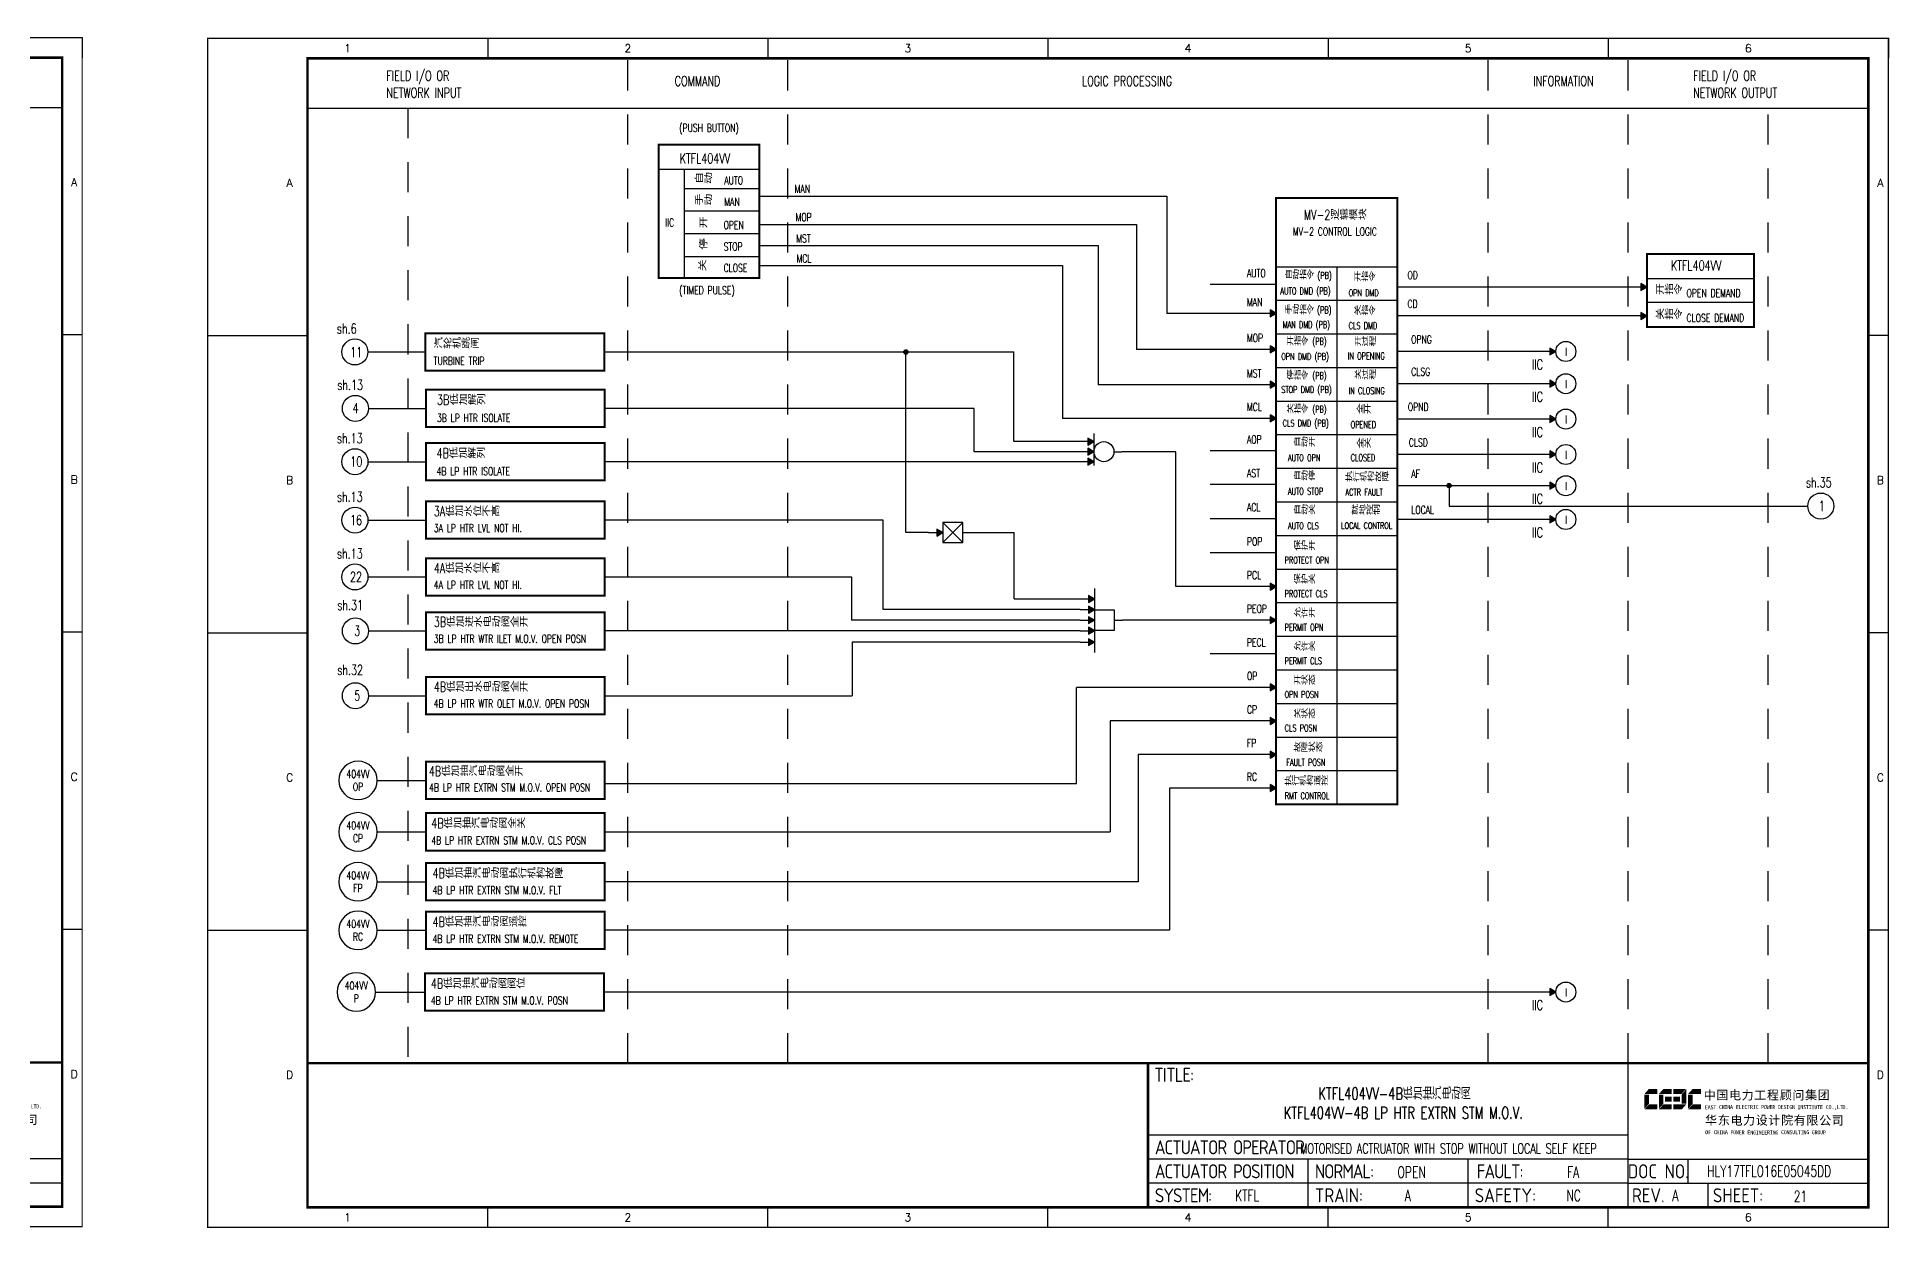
# Model space of a CAD drawing. Header units: millimetres. Extents: x 6586 to 9951, y 1074 to 5865.
# Drawn here: x 7671 to 8133.8, y 4336.5 to 4633.9 of the extents above; entities that cross this region are included whole.
import ezdxf
from ezdxf.enums import TextEntityAlignment as Align

# ---------------------------------------------------------------- set-up
doc = ezdxf.new("R2010")
doc.units = ezdxf.units.MM
doc.linetypes.add('DASHED', pattern=[0.75, 0.5, -0.25])
doc.linetypes.add('JIS_02_0.7', pattern=[1.35, 0.75, -0.6])
for name, color, linetype in [('BORDER', 1, 'Continuous'), ('INSTRUMENT', 4, 'Continuous'), ('MLINE', 6, 'Continuous'), ('TITLE', 1, 'Continuous'), ('TK', 7, 'Continuous'), ('图框_外框线', 7, 'Continuous'), ('图框_标题栏文字', 6, 'Continuous')]:
    doc.layers.add(name, color=color, linetype=linetype)
doc.styles.add('ecepdi', font='simhei.ttf', dxfattribs={"width": 0.9})
doc.styles.get("Standard").update_dxf_attribs({"font": 'romans.shx', "width": 0.7, "bigfont": '@0hztxta.shx'})
doc.styles.add('工程字', font='gbenor.shx', dxfattribs={"bigfont": 'gbcbig.shx'})

# ---------------------------------------------------------------- blocks, each defined once
blk = doc.blocks.new('A$C1E0003F3')
h = blk.add_hatch(color=152)
edge = h.paths.add_edge_path()
edge.add_ellipse((5.15, 4.41), major_axis=(0, 0.211), ratio=0.769231, start_angle=-90, end_angle=0)
edge.add_line((5.15, 4.62), (3.22, 4.62))
edge.add_line((3.22, 4.62), (2.09, 3.35))
edge.add_line((2.09, 3.35), (5.32, 3.35))
edge.add_line((5.32, 3.35), (5.32, 4.41))
h.paths.add_polyline_path([(3.22, 3.23), (2.09, 3.23), (2.09, -0.36), (3.22, 0.91)])
edge = h.paths.add_edge_path()
edge.add_line((5.32, 0.81), (3.27, 0.81))
edge.add_line((3.27, 0.81), (2.13, -0.46))
edge.add_line((2.13, -0.46), (5.15, -0.46))
edge.add_ellipse((5.15, -0.25), major_axis=(0, 0.211), ratio=0.769231, start_angle=180, end_angle=270)
edge.add_line((5.32, -0.25), (5.32, 0.81))
h = blk.add_hatch(color=152)
edge = h.paths.add_edge_path()
edge.add_ellipse((8.78, 4.41), major_axis=(0, 0.211), ratio=0.769231, start_angle=-90, end_angle=0)
edge.add_line((8.78, 4.62), (6.84, 4.62))
edge.add_line((6.84, 4.62), (5.71, 3.35))
edge.add_line((5.71, 3.35), (8.94, 3.35))
edge.add_line((8.94, 3.35), (8.94, 4.41))
h.paths.add_polyline_path([(6.84, 3.23), (5.71, 3.23), (5.71, -0.36), (6.84, 0.91)])
edge = h.paths.add_edge_path()
edge.add_ellipse((8.78, 2.49), major_axis=(0, 0.211), ratio=0.769231, start_angle=-90, end_angle=0)
edge.add_line((8.78, 2.7), (7.22, 2.7))
edge.add_line((7.22, 2.7), (7.22, 1.44))
edge.add_line((7.22, 1.44), (8.78, 1.44))
edge.add_ellipse((8.78, 1.65), major_axis=(0, 0.211), ratio=0.769231, start_angle=180, end_angle=270)
edge.add_line((8.94, 1.65), (8.94, 2.49))
edge = h.paths.add_edge_path()
edge.add_line((8.94, 0.81), (6.89, 0.81))
edge.add_line((6.89, 0.81), (5.75, -0.46))
edge.add_line((5.75, -0.46), (8.78, -0.46))
edge.add_ellipse((8.78, -0.25), major_axis=(0, 0.211), ratio=0.769231, start_angle=180, end_angle=270)
edge.add_line((8.94, -0.25), (8.94, 0.81))
h = blk.add_hatch(color=1)
edge = h.paths.add_edge_path()
edge.add_line((12.48, 4.62), (9.46, 4.62))
edge.add_ellipse((9.46, 4.41), major_axis=(0, 0.211), ratio=0.769231, start_angle=0, end_angle=90)
edge.add_line((9.3, 4.41), (9.3, 3.35))
edge.add_line((9.3, 3.35), (11.35, 3.35))
edge.add_line((11.35, 3.35), (12.48, 4.62))
h.paths.add_polyline_path([(12.57, 4.56), (11.38, 3.23), (11.38, 0.93), (12.57, 0.93)])
edge = h.paths.add_edge_path()
edge.add_line((11.03, 2.7), (9.46, 2.7))
edge.add_ellipse((9.46, 2.49), major_axis=(0, 0.211), ratio=0.769231, start_angle=0, end_angle=90)
edge.add_line((9.3, 2.49), (9.3, 1.65))
edge.add_ellipse((9.46, 1.65), major_axis=(0, 0.211), ratio=0.769231, start_angle=90, end_angle=180)
edge.add_line((9.46, 1.44), (11.03, 1.44))
edge.add_line((11.03, 1.44), (11.03, 2.7))
h = blk.add_hatch(color=1)
edge = h.paths.add_edge_path()
edge.add_line((12.58, 0.79), (9.3, 0.79))
edge.add_line((9.3, 0.79), (9.3, -0.27))
edge.add_ellipse((9.46, -0.27), major_axis=(0, 0.211), ratio=0.769231, start_angle=90, end_angle=180)
edge.add_line((9.46, -0.48), (11.43, -0.48))
edge.add_line((11.43, -0.48), (12.58, 0.79))
h = blk.add_hatch(color=152)
edge = h.paths.add_edge_path()
edge.add_ellipse((16.11, 4.41), major_axis=(0, 0.211), ratio=0.769231, start_angle=-90, end_angle=0)
edge.add_line((16.11, 4.62), (14.14, 4.62))
edge.add_line((14.14, 4.62), (13, 3.35))
edge.add_line((13, 3.35), (16.27, 3.35))
edge.add_line((16.27, 3.35), (16.27, 4.41))
h.paths.add_polyline_path([(14.14, 3.23), (13, 3.23), (13, -0.36), (14.14, 0.91)])
edge = h.paths.add_edge_path()
edge.add_line((16.27, 0.81), (14.18, 0.81))
edge.add_line((14.18, 0.81), (13.04, -0.46))
edge.add_line((13.04, -0.46), (16.03, -0.46))
edge.add_ellipse((16.03, -0.15), major_axis=(0, 0.316), ratio=0.769231, start_angle=180, end_angle=270)
edge.add_line((16.27, -0.15), (16.27, 0.81))
at = {"layer": 'TITLE', "color": 7, "style": 'ecepdi'}
for s, p in [('中', (16.92, 1.94)), ('国', (20.09, 2)), ('电', (23.25, 1.99)), ('力', (26.39, 1.96)), ('工', (29.53, 1.95)), ('程', (32.71, 1.98)), ('顾', (35.9, 1.98)), ('问', (39.09, 1.94)), ('集', (42.26, 1.98)), ('团', (45.42, 2.01)), ('华', (17.24, -4.31)), ('东', (20.45, -4.29)), ('电', (23.62, -4.35)), ('力', (26.75, -4.32)), ('设', (29.92, -4.3)), ('计', (33.05, -4.31)), ('院', (36.26, -4.29)), ('有', (39.41, -4.29)), ('限', (42.57, -4.32)), ('公', (45.78, -4.38)), ('司', (48.91, -4.35))]:
    blk.add_text(s, height=2.2, dxfattribs=at).set_placement(p)
at = {"layer": 'TITLE', "color": 7, "style": 'ecepdi', "width": 0.975}
for s, p in [('E', (17.58, 0.02)), ('A', (18.29, 0.03)), ('S', (19, 0.03)), ('T', (19.7, 0.03)), ('C', (21.1, 0.09)), ('H', (21.77, 0.09)), ('I', (22.46, 0.09)), ('N', (23.17, 0.1)), ('A', (23.86, 0.1)), ('E', (25.35, 0.09)), ('L', (26.05, 0.11)), ('E', (26.76, 0.1)), ('C', (27.46, 0.12)), ('T', (28.18, 0.11)), ('R', (28.87, 0.1)), ('I', (29.57, 0.11)), ('C', (30.28, 0.1)), ('P', (31.64, 0.09)), ('O', (32.32, 0.08)), ('W', (33.03, 0.08)), ('E', (33.72, 0.08)), ('R', (34.42, 0.09)), ('D', (35.81, 0.1)), ('E', (36.52, 0.1)), ('S', (37.2, 0.1)), ('I', (37.91, 0.09)), ('G', (38.68, 0.11)), ('N', (39.38, 0.09)), ('I', (40.72, 0.07)), ('N', (41.43, 0.08)), ('S', (42.14, 0.08)), ('T', (42.83, 0.08)), ('I', (43.52, 0.09)), ('T', (44.22, 0.07)), ('U', (44.93, 0.07)), ('T', (45.63, 0.08)), ('E', (46.34, 0.09)), ('C', (47.76, 0.11)), ('O', (48.48, 0.1)), ('L', (50.56, 0.1)), ('T', (51.27, 0.1)), ('D', (51.96, 0.1)), ('.', (49.23, 0.1)), (',', (49.87, 0.1)), ('.', (52.72, 0.11)), ('O', (17.67, -6.18)), ('OF', (18.01, -6.2)), ('F', (18.37, -6.2)), ('C', (19.8, -6.19)), ('H', (20.47, -6.19)), ('I', (21.15, -6.19)), ('N', (21.87, -6.18)), ('A', (22.56, -6.18)), ('P', (23.98, -6.2)), ('O', (24.66, -6.21)), ('W', (25.36, -6.21)), ('E', (26.06, -6.21)), ('R', (26.75, -6.2)), ('E', (28.19, -6.24)), ('N', (28.91, -6.27)), ('G', (29.62, -6.26)), ('I', (30.32, -6.27)), ('N', (31.02, -6.27)), ('E', (31.7, -6.28)), ('E', (32.41, -6.27)), ('R', (33.1, -6.24)), ('I', (33.81, -6.24)), ('N', (34.51, -6.26)), ('G', (35.2, -6.24)), ('C', (36.61, -6.19)), ('O', (37.3, -6.21)), ('N', (38, -6.2)), ('S', (38.71, -6.21)), ('U', (39.41, -6.18)), ('L', (40.11, -6.18)), ('T', (40.81, -6.19)), ('I', (41.51, -6.21)), ('N', (42.2, -6.21)), ('G', (42.91, -6.17)), ('G', (44.29, -6.2)), ('R', (45, -6.21)), ('O', (45.69, -6.22)), ('U', (46.39, -6.2)), ('P', (47.1, -6.23))]:
    blk.add_text(s, height=1, dxfattribs=at).set_placement(p, align=Align.MIDDLE_CENTER)
blk = doc.blocks.new('A$C57484896')
for p, q in [((70, 297), (70, 292)), ((140, 297), (140, 292)), ((210, 297), (210, 292)), ((280, 297), (280, 292)), ((350, 297), (350, 292)), ((420, 297), (420, 292)), ((0, 222.75), (25, 222.75)), ((420, 222.75), (415, 222.75)), ((0, 148.5), (25, 148.5)), ((420, 148.5), (415, 148.5)), ((0, 74.25), (25, 74.25)), ((420, 74.25), (415, 74.25)), ((70, 0), (70, 5)), ((140, 0), (140, 5)), ((210, 0), (210, 5)), ((280, 0), (280, 5)), ((350, 0), (350, 5))]:
    blk.add_line(p, q)
at = {"layer": 'MLINE', "linetype": 'JIS_02_0.7', "ltscale": 10}
for p, q in [((105, 41), (105, 292)), ((145, 41), (145, 292)), ((320, 41), (320, 292)), ((355, 41), (355, 292)), ((50, 279.56), (50, 41)), ((390, 41), (390, 279.56))]:
    blk.add_line(p, q, dxfattribs=at)
at = {"layer": 'MLINE'}
blk.add_line((25, 279.56), (415, 279.56), dxfattribs=at)
at = {"layer": '图框_外框线'}
for p, q in [((355, 5), (355, 41)), ((355, 23), (235, 23)), ((355, 17), (235, 17)), ((275, 11), (275, 17)), ((315, 11), (315, 17)), ((355, 17), (415, 17)), ((370, 11), (370, 17)), ((355, 11), (235, 11)), ((355, 11), (235, 11)), ((275, 5), (275, 11)), ((315, 5), (315, 11)), ((355, 11), (415, 11)), ((375, 5), (375, 11))]:
    blk.add_line(p, q, dxfattribs=at)
for points, const_width in [([(0, 0), (420, 0), (420, 297), (0, 297)], 0.3), ([(25, 5), (415, 5), (415, 292), (25, 292)], 0.6)]:
    blk.add_lwpolyline(points, close=True, dxfattribs=dict(at, const_width=const_width))
at = {"layer": '图框_外框线', "const_width": 0.6}
blk.add_lwpolyline([(235, 41), (25, 41)], dxfattribs=at)
at = {"layer": '图框_外框线'}
blk.add_lwpolyline([(415, 41, 0.6, 0.6, 0), (235, 41, 0.6, 0.6, 0), (235, 5, 0, 0, 0)], format="xyseb", dxfattribs=at)
blk.add_blockref('A$C1E0003F3', (356.94, 29.95))
at = {"layer": 'MLINE', "char_height": 2.5, "width": 31.8959, "attachment_point": 1}
for s, insert in [('FIELD I/O OR', (44.67, 288.89)), ('COMMAND', (116.74, 287.58)), ('LOGIC PROCESSING', (218.52, 287.58)), ('INFORMATION', (331.25, 287.58)), ('FIELD I/O OR', (371.22, 288.89)), ('NETWORK INPUT', (44.67, 284.64)), ('NETWORK OUTPUT', (371.22, 284.64))]:
    blk.add_mtext(s, dxfattribs=dict(at, insert=insert))
at = {"layer": 'TK', "color": 3}
for s, p in [('1', (35, 294.5)), ('2', (105, 294.5)), ('3', (175, 294.5)), ('4', (245, 294.5)), ('5', (315, 294.5)), ('6', (385, 294.5)), ('1', (35, 2.5)), ('2', (105, 2.5)), ('3', (175, 2.5)), ('4', (245, 2.5)), ('5', (315, 2.5)), ('6', (385, 2.5))]:
    blk.add_text(s, height=2, dxfattribs=at).set_placement(p, align=Align.MIDDLE)
for s, p in [('A', (20.5, 259.88)), ('A', (418, 259.88)), ('B', (20.5, 185.62)), ('B', (418, 185.62)), ('C', (20.5, 111.38)), ('C', (418, 111.38)), ('D', (20.5, 37.12)), ('D', (418, 37.12))]:
    blk.add_text(s, height=2, dxfattribs=at).set_placement(p, align=Align.CENTER)
at = {"layer": '图框_标题栏文字', "char_height": 3.5, "style": '工程字'}
for s, insert, width, attachment_point in [('{\\T0.9; TITLE:}', (234.86, 38.09), 14.2249, 4), ('{\\T0.9; ACTUATOR OPERATOR:}', (235, 20), 40, 4), ('{\\T0.9; ACTUATOR POSITION}', (235, 14), 45, 4), ('{\\T0.9; NORMAL:}', (275, 14), 18.2557, 4), ('{\\T0.9; FAULT:}', (315.44, 14), 15, 4), ('DOC NO.', (362.5, 14), 15, 5), ('{\\T0.9; SYSTEM:}', (235, 8), 17.9526, 4), ('{\\T0.9; }TRAIN: ', (275, 8), 17.6638, 4), ('SAFETY:', (324.3, 8), 22.3993, 5), ('REV.', (360, 8), 10, 5), ('SHEET:', (382.42, 8), 20, 5)]:
    blk.add_mtext(s, dxfattribs=dict(at, insert=insert, width=width, attachment_point=attachment_point))
blk = doc.blocks.new('INS00')
at = {"layer": 'INSTRUMENT', "color": 0}
blk.add_lwpolyline([(6, 0, 1), (-6, 0, 1)], format="xyb", close=True, dxfattribs=at)
at = {"layer": 'INSTRUMENT', "flags": 1}
for tag, p in [('INSNAM', (0, 9)), ('INSDGN', (0, -9)), ('INSSUP', (0, -15)), ('INSTYP', (0, -12)), ('INSMAN', (0, -18)), ('INSREM', (0, -21))]:
    blk.add_attdef(tag, text='', height=3, dxfattribs=at).set_placement(p, align=Align.TOP_CENTER)
at = {"layer": 'INSTRUMENT', "width": 0.7}
for tag, p in [('INSHH', (6, 3.5)), ('INSL', (6, -3)), ('INSLL', (6, -6))]:
    blk.add_attdef(tag, p, '', height=2.5, dxfattribs=at)
for tag, p in [('INSIDE', (0, 2)), ('INSSYS', (0, -2))]:
    blk.add_attdef(tag, text='', height=2.5, dxfattribs=at).set_placement(p, align=Align.MIDDLE)
at = {"layer": 'INSTRUMENT', "linetype": 'DASHED', "width": 0.7}
blk.add_attdef('INSH', (6, 0.5), '', height=2.5, dxfattribs=at)

msp = doc.modelspace()

# ---------------------------------------------------------------- hatches: boundary and pattern name
for points in [[(8073.27, 4571.48), (8071.77, 4572.34), (8071.77, 4570.61)], [(7980.63, 4564.89), (7979.13, 4565.76), (7979.13, 4564.03)], [(8073.27, 4564.27), (8071.77, 4565.13), (8071.77, 4563.4)], [(7980.63, 4555.93), (7979.13, 4556.8), (7979.13, 4555.07)], [(8050.52, 4555.4), (8049.02, 4556.26), (8049.02, 4554.53)], [(7980.63, 4547.08), (7979.13, 4547.94), (7979.13, 4546.21)], [(8050.52, 4547.35), (8049.02, 4548.22), (8049.02, 4546.48)], [(7980.63, 4538.69), (7979.13, 4539.55), (7979.13, 4537.82)], [(8050.52, 4538.52), (8049.02, 4539.39), (8049.02, 4537.66)], [(8050.52, 4529.67), (8049.02, 4530.54), (8049.02, 4528.8)], [(8050.52, 4521.87), (8049.02, 4522.73), (8049.02, 4521)], [(8050.52, 4513.44), (8049.02, 4514.31), (8049.02, 4512.58)], [(7980.63, 4496.68), (7979.13, 4497.54), (7979.13, 4495.81)], [(7980.63, 4488.29), (7979.13, 4489.15), (7979.13, 4487.42)], [(7980.63, 4471.5), (7979.13, 4472.37), (7979.13, 4470.64)], [(7980.63, 4463.11), (7979.13, 4463.98), (7979.13, 4462.25)], [(7980.63, 4454.72), (7979.13, 4455.59), (7979.13, 4453.85)], [(7980.63, 4446.33), (7979.13, 4447.2), (7979.13, 4445.46)], [(8050.52, 4395.4), (8049.02, 4396.27), (8049.02, 4394.53)]]:
    msp.add_hatch(color=256).paths.add_polyline_path(points)
h = msp.add_hatch(color=256)
edge = h.paths.add_edge_path()
edge.add_arc((7888.12, 4555.26), 0.55, 0, 360)
h = msp.add_hatch(color=256)
edge = h.paths.add_edge_path()
edge.add_arc((7888.12, 4555.26), 0.393, 0, 360)
h = msp.add_hatch(color=256)
edge = h.paths.add_edge_path()
edge.add_arc((7888.12, 4555.26), 0.393, 0, 360)
h = msp.add_hatch(color=256)
edge = h.paths.add_edge_path()
edge.add_arc((8023.84, 4521.9), 0.55, 0, 360)
h = msp.add_hatch(color=256)
edge = h.paths.add_edge_path()
edge.add_arc((8023.84, 4521.9), 0.393, 0, 360)
h = msp.add_hatch(color=256)
edge = h.paths.add_edge_path()
edge.add_arc((8023.84, 4521.9), 0.393, 0, 360)
at = {"layer": 'BORDER'}
for points in [[(7935.09, 4532.87), (7933.59, 4533.74), (7933.59, 4532)], [(7935.09, 4530.37), (7933.59, 4531.24), (7933.59, 4529.5)], [(7935.09, 4527.87), (7933.59, 4528.74), (7933.59, 4527)], [(7897.35, 4510.15), (7895.85, 4511.02), (7895.85, 4509.29)], [(7935.22, 4493.58), (7933.72, 4494.44), (7933.72, 4492.71)], [(7935.22, 4490.93), (7933.72, 4491.8), (7933.72, 4490.07)], [(7935.22, 4488.29), (7933.72, 4489.15), (7933.72, 4487.42)], [(7935.22, 4485.64), (7933.72, 4486.51), (7933.72, 4484.77)], [(7935.22, 4482.79), (7933.72, 4483.66), (7933.72, 4481.92)]]:
    msp.add_hatch(color=256, dxfattribs=at).paths.add_polyline_path(points)

# ---------------------------------------------------------------- linework, layer by layer
for p, q in [((7826.32, 4600.93), (7851.49, 4600.93)), ((7832.74, 4600.93), (7832.74, 4573.71)), ((7832.74, 4596.11), (7851.49, 4596.11)), ((7851.49, 4594.15), (7953.27, 4594.15)), ((7953.27, 4594.15), (7953.27, 4564.89)), ((7980.63, 4576.58), (7980.63, 4593.76)), ((7980.63, 4593.76), (8010.91, 4593.76)), ((8010.91, 4576.58), (8010.91, 4593.76)), ((7832.74, 4590.55), (7851.49, 4590.55)), ((7851.49, 4587.08), (7945.7, 4587.08)), ((7945.7, 4587.08), (7945.7, 4555.93)), ((7832.74, 4584.83), (7851.49, 4584.83)), ((7851.49, 4581.91), (7936.18, 4581.91)), ((7936.18, 4581.91), (7936.18, 4547.08)), ((7832.74, 4579.1), (7851.49, 4579.1)), ((7851.49, 4576.87), (7927.2, 4576.87)), ((7927.2, 4576.87), (7927.2, 4538.69)), ((7980.63, 4572.1), (7964.18, 4572.1)), ((7980.63, 4576.58), (8010.91, 4576.58)), ((7995.77, 4576.58), (7995.77, 4442.32)), ((8073.27, 4573.63), (8100.05, 4573.63)), ((8073.27, 4573.63), (8100.05, 4573.63)), ((7980.63, 4568.19), (8010.91, 4568.19)), ((8071.77, 4571.48), (8010.91, 4571.48)), ((8073.27, 4567.69), (8100.05, 4567.69)), ((7980.63, 4564.89), (7953.27, 4564.89)), ((8071.77, 4564.27), (8010.91, 4564.27)), ((7980.63, 4559.8), (8010.91, 4559.8)), ((8073.27, 4561.5), (8100.05, 4561.5)), ((8073.27, 4561.5), (8100.05, 4561.5)), ((7753.67, 4555.28), (7768.04, 4555.28)), ((7812.72, 4555.28), (7915.1, 4555.28)), ((7888.09, 4510.15), (7888.09, 4555.28)), ((7915.1, 4532.87), (7915.1, 4555.28)), ((7980.63, 4555.93), (7945.7, 4555.93)), ((8025.52, 4555.4), (8010.91, 4555.4)), ((8049.02, 4555.4), (8010.91, 4555.4)), ((7812.72, 4550.61), (7768.04, 4550.61)), ((7980.63, 4551.41), (8010.91, 4551.41)), ((7980.63, 4547.08), (7936.18, 4547.08)), ((8025.52, 4547.35), (8010.91, 4547.35)), ((8049.02, 4547.35), (8010.91, 4547.35)), ((7753.79, 4541.19), (7768.16, 4541.19)), ((7905.17, 4541.19), (7812.84, 4541.19)), ((7905.17, 4530.37), (7905.17, 4541.19)), ((7905.17, 4537.15), (7905.17, 4541.19)), ((7980.63, 4543.02), (8010.91, 4543.02)), ((7812.84, 4536.52), (7768.16, 4536.52)), ((7980.63, 4538.69), (7927.2, 4538.69)), ((8025.52, 4538.52), (8010.91, 4538.52)), ((8049.02, 4538.52), (8010.91, 4538.52)), ((7931.5, 4532.87), (7915.1, 4532.87)), ((7980.63, 4530.57), (7964.18, 4530.57)), ((7980.63, 4534.62), (8010.91, 4534.62)), ((7753.69, 4527.87), (7768.06, 4527.87)), ((7931.5, 4527.87), (7812.84, 4527.87)), ((7931.5, 4530.37), (7905.17, 4530.37)), ((7955.54, 4530.37), (7942.09, 4530.37)), ((7955.54, 4496.68), (7955.54, 4530.37)), ((7980.63, 4526.23), (8010.91, 4526.23)), ((8025.52, 4529.67), (8010.91, 4529.67)), ((8049.02, 4529.67), (8010.91, 4529.67)), ((7812.84, 4523.2), (7768.16, 4523.2)), ((7980.63, 4522.18), (7964.18, 4522.18)), ((8025.52, 4521.87), (8010.91, 4521.87)), ((8049.02, 4521.87), (8010.91, 4521.87)), ((8023.84, 4521.9), (8023.84, 4516.79)), ((7980.63, 4517.84), (8010.91, 4517.84)), ((8023.84, 4516.79), (8113.47, 4516.79)), ((7753.69, 4513.27), (7768.06, 4513.27)), ((7882.46, 4513.27), (7812.84, 4513.27)), ((7882.46, 4490.93), (7882.46, 4513.27)), ((7980.63, 4513.63), (7964.18, 4513.63)), ((8025.52, 4513.44), (8010.91, 4513.44)), ((8049.02, 4513.44), (8010.91, 4513.44)), ((7812.84, 4508.6), (7768.16, 4508.6)), ((7893.75, 4510.15), (7888.09, 4510.15)), ((7904.35, 4510.15), (7915.13, 4510.15)), ((7915.13, 4493.58), (7915.13, 4510.15)), ((7980.63, 4509.45), (8010.91, 4509.45)), ((7980.63, 4505.07), (7964.18, 4505.07)), ((7753.69, 4499.08), (7768.06, 4499.08)), ((7812.84, 4499.08), (7874.54, 4499.08)), ((7874.54, 4499.08), (7874.54, 4488.29)), ((7980.63, 4501.06), (8010.91, 4501.06)), ((7812.84, 4494.41), (7768.16, 4494.41)), ((7915.13, 4493.58), (7931.63, 4493.58)), ((7980.63, 4496.68), (7955.54, 4496.68)), ((7980.63, 4496.68), (7964.18, 4496.68)), ((7931.63, 4490.93), (7882.46, 4490.93)), ((7980.63, 4492.67), (8010.91, 4492.67)), ((7753.79, 4485.6), (7768.16, 4485.6)), ((7931.63, 4485.64), (7812.84, 4485.64)), ((7931.63, 4488.29), (7874.54, 4488.29)), ((7980.63, 4488.29), (7964.18, 4488.29)), ((7980.63, 4484.28), (8010.91, 4484.28)), ((7812.84, 4480.93), (7768.16, 4480.93)), ((7931.63, 4482.79), (7874.64, 4482.79)), ((7874.64, 4482.79), (7874.64, 4469.42)), ((7980.63, 4479.89), (7964.18, 4479.89)), ((7980.63, 4475.89), (8010.91, 4475.89)), ((7932.83, 4471.5), (7930.71, 4471.5)), ((7930.71, 4447.47), (7930.71, 4471.5)), ((7980.63, 4471.5), (7932.83, 4471.5)), ((7753.79, 4469.42), (7768.16, 4469.42)), ((7812.84, 4469.42), (7874.64, 4469.42)), ((7980.63, 4467.49), (8010.91, 4467.49)), ((7812.84, 4464.75), (7768.16, 4464.75)), ((7980.63, 4463.11), (7939.11, 4463.11)), ((7939.11, 4463.11), (7939.11, 4435.41)), ((7980.63, 4459.1), (8010.91, 4459.1)), ((7980.63, 4454.72), (7946.15, 4454.72)), ((7946.15, 4454.72), (7946.15, 4422.94)), ((7756, 4448.26), (7768.39, 4448.26)), ((7812.84, 4447.47), (7930.71, 4447.47)), ((7980.63, 4450.71), (8010.91, 4450.71)), ((7812.84, 4443.59), (7768.16, 4443.59)), ((7980.63, 4446.33), (7953.94, 4446.33)), ((7953.94, 4446.33), (7953.94, 4410.82)), ((7980.63, 4442.32), (8010.91, 4442.32)), ((7756, 4435.41), (7768.39, 4435.41)), ((7813.07, 4435.41), (7939.11, 4435.41)), ((7812.84, 4430.74), (7768.16, 4430.74)), ((7756, 4422.94), (7768.39, 4422.94)), ((7946.15, 4422.94), (7813.07, 4422.94)), ((7756, 4410.82), (7768.39, 4410.82)), ((7953.94, 4410.82), (7813.07, 4410.82)), ((7755.58, 4395.4), (7767.97, 4395.4)), ((8049.02, 4395.4), (7812.65, 4395.4))]:
    msp.add_line(p, q)
at = {"color": 0}
msp.add_line((7964.18, 4488.29), (7942.22, 4488.29), dxfattribs=at)
for points, const_width in [([(7826.32, 4607.05), (7851.49, 4607.05), (7851.49, 4573.71), (7826.32, 4573.71), (7826.32, 4607.05)], 0.5), ([(7980.63, 4593.76), (8010.91, 4593.76), (8010.91, 4442.32), (7980.63, 4442.32), (7980.63, 4593.76)], 0.5), ([(7980.63, 4593.76), (8010.91, 4593.76), (8010.91, 4442.32), (7980.63, 4442.32), (7980.63, 4593.76)], 0.2), ([(8073.27, 4579.75), (8100.05, 4579.75), (8100.05, 4561.5), (8073.27, 4561.5), (8073.27, 4579.75)], 0.5), ([(7768.04, 4559.95), (7812.72, 4559.95), (7812.72, 4550.61), (7768.04, 4550.61), (7768.04, 4559.95)], 0.5), ([(7768.16, 4545.86), (7812.84, 4545.86), (7812.84, 4536.52), (7768.16, 4536.52), (7768.16, 4545.86)], 0.5), ([(7768.16, 4532.54), (7812.84, 4532.54), (7812.84, 4523.2), (7768.16, 4523.2), (7768.16, 4532.54)], 0.5), ([(7768.16, 4517.94), (7812.84, 4517.94), (7812.84, 4508.6), (7768.16, 4508.6), (7768.16, 4517.94)], 0.5), ([(7768.16, 4503.75), (7812.84, 4503.75), (7812.84, 4494.41), (7768.16, 4494.41), (7768.16, 4503.75)], 0.5), ([(7768.16, 4490.27), (7812.84, 4490.27), (7812.84, 4480.93), (7768.16, 4480.93), (7768.16, 4490.27)], 0.5), ([(7768.16, 4474.09), (7812.84, 4474.09), (7812.84, 4464.75), (7768.16, 4464.75), (7768.16, 4474.09)], 0.5), ([(7768.16, 4452.93), (7812.84, 4452.93), (7812.84, 4443.59), (7768.16, 4443.59), (7768.16, 4452.93)], 0.5), ([(7768.16, 4440.08), (7812.84, 4440.08), (7812.84, 4430.74), (7768.16, 4430.74), (7768.16, 4440.08)], 0.5), ([(7768.16, 4427.61), (7812.84, 4427.61), (7812.84, 4418.27), (7768.16, 4418.27), (7768.16, 4427.61)], 0.5), ([(7768.16, 4415.49), (7812.84, 4415.49), (7812.84, 4406.15), (7768.16, 4406.15), (7768.16, 4415.49)], 0.5), ([(7767.97, 4400.07), (7812.65, 4400.07), (7812.65, 4390.73), (7767.97, 4390.73), (7767.97, 4400.07)], 0.5)]:
    msp.add_lwpolyline(points, dxfattribs=dict(const_width=const_width))
for points in [[(7826.32, 4607.05), (7851.49, 4607.05), (7851.49, 4573.71), (7826.32, 4573.71)], [(7980.63, 4576.58), (8010.91, 4576.58), (8010.91, 4442.32), (7980.63, 4442.32)], [(8073.27, 4571.48), (8071.77, 4572.34), (8071.77, 4570.61)], [(7980.63, 4564.89), (7979.13, 4565.76), (7979.13, 4564.03)], [(8073.27, 4564.27), (8071.77, 4565.13), (8071.77, 4563.4)], [(7980.63, 4555.93), (7979.13, 4556.8), (7979.13, 4555.07)], [(8050.52, 4555.4), (8049.02, 4556.26), (8049.02, 4554.53)], [(7980.63, 4547.08), (7979.13, 4547.94), (7979.13, 4546.21)], [(8050.52, 4547.35), (8049.02, 4548.22), (8049.02, 4546.48)], [(7980.63, 4538.69), (7979.13, 4539.55), (7979.13, 4537.82)], [(8050.52, 4538.52), (8049.02, 4539.39), (8049.02, 4537.66)], [(8050.52, 4529.67), (8049.02, 4530.54), (8049.02, 4528.8)], [(8050.52, 4521.87), (8049.02, 4522.73), (8049.02, 4521)], [(8050.52, 4513.44), (8049.02, 4514.31), (8049.02, 4512.58)], [(7980.63, 4496.68), (7979.13, 4497.54), (7979.13, 4495.81)], [(7980.63, 4488.29), (7979.13, 4489.15), (7979.13, 4487.42)], [(7980.63, 4471.5), (7979.13, 4472.37), (7979.13, 4470.64)], [(7980.63, 4463.11), (7979.13, 4463.98), (7979.13, 4462.25)], [(7980.63, 4454.72), (7979.13, 4455.59), (7979.13, 4453.85)], [(7980.63, 4446.33), (7979.13, 4447.2), (7979.13, 4445.46)], [(8050.52, 4395.4), (8049.02, 4396.27), (8049.02, 4394.53)]]:
    msp.add_lwpolyline(points, close=True)
msp.add_lwpolyline([(8073.27, 4561.5), (8073.27, 4579.75), (8100.05, 4579.75), (8100.05, 4561.5)])
msp.add_lwpolyline([(8073.27, 4561.5), (8073.27, 4579.75), (8100.05, 4579.75), (8100.05, 4561.5)])
at = {"color": 1}
for centre in [(7750.42, 4555.27), (7750.54, 4541.18), (7750.44, 4527.86), (8116.72, 4516.79), (7750.44, 4513.26), (7750.44, 4499.07), (7750.54, 4485.59), (7750.54, 4469.41)]:
    msp.add_circle(centre, 3.25, dxfattribs=at)
for centre, radius in [((7888.12, 4555.26), 0.55), ((7888.12, 4555.26), 0.393), ((7888.12, 4555.26), 0.393), ((8053.02, 4555.4), 2.5), ((8053.02, 4547.35), 2.5), ((8053.02, 4538.52), 2.5), ((8053.02, 4529.67), 2.5), ((8023.84, 4521.9), 0.55), ((8023.84, 4521.9), 0.393), ((8023.84, 4521.9), 0.393), ((8053.02, 4521.87), 2.5), ((8053.02, 4513.44), 2.5), ((8053.02, 4395.4), 2.5)]:
    msp.add_circle(centre, radius)
at = {"layer": 'BORDER'}
for p, q in [((7935.09, 4532.87), (7931.5, 4532.87)), ((7935.09, 4534.89), (7935.09, 4526.89)), ((7935.09, 4530.37), (7931.5, 4530.37)), ((7935.09, 4527.87), (7931.5, 4527.87)), ((7940.09, 4530.37), (7942.09, 4530.37)), ((7897.35, 4512.65), (7902.35, 4507.65)), ((7902.35, 4512.65), (7897.35, 4507.65)), ((7893.75, 4510.15), (7897.35, 4510.15)), ((7902.35, 4510.15), (7904.35, 4510.15)), ((7931.63, 4493.58), (7935.22, 4493.58)), ((7935.22, 4496.22), (7935.22, 4480.23)), ((7931.63, 4490.93), (7935.22, 4490.93)), ((7931.63, 4488.29), (7935.22, 4488.29)), ((7931.63, 4485.64), (7935.22, 4485.64)), ((7940.22, 4488.29), (7942.22, 4488.29)), ((7931.63, 4482.79), (7935.22, 4482.79))]:
    msp.add_line(p, q, dxfattribs=at)
for points in [[(7935.09, 4532.87), (7933.59, 4533.74), (7933.59, 4532)], [(7935.09, 4530.37), (7933.59, 4531.24), (7933.59, 4529.5)], [(7935.09, 4527.87), (7933.59, 4528.74), (7933.59, 4527)], [(7902.35, 4512.65), (7897.35, 4512.65), (7897.35, 4507.65), (7902.35, 4507.65)], [(7897.35, 4510.15), (7895.85, 4511.02), (7895.85, 4509.29)], [(7935.22, 4493.58), (7933.72, 4494.44), (7933.72, 4492.71)], [(7935.22, 4490.93), (7933.72, 4491.8), (7933.72, 4490.07)], [(7935.22, 4488.29), (7933.72, 4489.15), (7933.72, 4487.42)], [(7940.22, 4490.79), (7935.22, 4490.79), (7935.22, 4485.79), (7940.22, 4485.79)], [(7935.22, 4485.64), (7933.72, 4486.51), (7933.72, 4484.77)], [(7935.22, 4482.79), (7933.72, 4483.66), (7933.72, 4481.92)]]:
    msp.add_lwpolyline(points, close=True, dxfattribs=at)
msp.add_circle((7937.59, 4530.37), 2.5, dxfattribs=at)

# ---------------------------------------------------------------- block references
for p in [(7262.27, 4336.78), (7713.61, 4336.62)]:
    msp.add_blockref('A$C57484896', p)
at = {"layer": 'MLINE', "xscale": 0.7999999999992724, "yscale": 0.7999999999992724, "zscale": 0.7999999999992724}
for p, values in [((7751.2, 4448.26), {'INSIDE': '404VV', 'INSSYS': 'OP'}), ((7751.2, 4435.41), {'INSIDE': '404VV', 'INSSYS': 'CP'}), ((7751.2, 4422.94), {'INSIDE': '404VV', 'INSSYS': 'FP'}), ((7751.2, 4410.82), {'INSIDE': '404VV', 'INSSYS': 'RC'}), ((7750.78, 4395.4), {'INSIDE': '404VV', 'INSSYS': 'P'})]:
    msp.add_blockref('INS00', p, dxfattribs=at).add_auto_attribs(values)

# ---------------------------------------------------------------- texts
at = {"width": 0.7}
for s, height, p in [('MAN', 2, (7860.32, 4595.02)), ('MOP', 2, (7860.55, 4587.95)), ('MST ', 2, (7860.7, 4582.64)), ('MCL ', 2, (7860.78, 4577.62)), ('KTFL404VV-4B低加抽汽电动阀', 3, (7991.16, 4368.52)), ('KTFL404VV-4B LP HTR EXTRN STM M.O.V.', 3, (7982.51, 4363.74))]:
    msp.add_text(s, height=height, dxfattribs=at).set_placement(p)
for p in [(8053.06, 4554.27), (8053.06, 4546.22), (8053.06, 4537.4), (8053.06, 4528.54), (8053.06, 4520.74), (8053.06, 4512.32), (8053.06, 4394.27)]:
    msp.add_text('I', height=2, dxfattribs=at).set_placement(p, align=Align.CENTER)
at = {"attachment_point": 1}
for s, insert, char_height, width in [('(PUSH BUTTON)', (7831.46, 4612.24), 2, 72.978), ('KTFL404VV', (7831.58, 4604.89), 2.5, 73.0067), ('自动', (7835.25, 4599.85), 2.5, 73.0067), ('AUTO', (7842.73, 4599.14), 2, 73.0067), ('手动', (7835.25, 4594.46), 2.5, 73.0067), ('MAN', (7842.73, 4593.75), 2, 73.0067), ('MV-2逻辑模块', (7987.58, 4590.8), 2.5, 73.0067), ('IIC', (7827.99, 4588.59), 2, 73.0067), ('开', (7836.3, 4588.77), 2.5, 73.0067), ('OPEN', (7842.56, 4587.98), 2, 73.0067), ('MV-2 CONTROL LOGIC', (7984.8, 4586.34), 2, 48.5204), ('停', (7836.3, 4583.38), 2.5, 73.0067), ('STOP', (7842.56, 4582.59), 2, 73.0067), ('关', (7836.08, 4578.05), 2.5, 73.0067), ('CLOSE', (7842.56, 4577.26), 2, 73.0067), ('KTFL404VV', (8079.28, 4578.16), 2.5, 73.0067), ('AUTO', (7973.34, 4575.95), 2, 73.0067), ('自动指令', (7982.8, 4575.42), 2, 73.0067), ('(PB)', (7990.96, 4575.23), 1.7, 73.0067), ('开指令', (8000.03, 4574.95), 2, 73.0067), ('OD', (8013.45, 4575.48), 2, 73.0067), ('开指令', (8075.35, 4572.13), 2.5, 73.0067), ('(TIMED PULSE)', (7831.47, 4571.69), 2, 73.0067), ('MAN', (7973.34, 4568.74), 2, 73.0067), ('AUTO DMD (PB)', (7981.7, 4571.37), 1.7, 73.0067), ('OPN DMD', (7998.75, 4570.89), 1.7, 73.0067), ('CD', (8013.45, 4568.27), 2, 73.0067), ('OPEN DEMAND', (8083.18, 4570.99), 2, 73.0067), ('MAN DMD (PB)', (7982.25, 4562.93), 1.7, 73.0067), ('手动指令', (7982.78, 4566.72), 2, 73.0067), ('(PB)', (7990.88, 4566.62), 1.7, 73.0067), ('关指令', (8000.03, 4566.48), 2, 73.0067), ('关指令', (8075.35, 4565.91), 2.5, 73.0067), ('CLOSE DEMAND', (8083.18, 4564.77), 2, 73.0067), ('sh.6', (7745.9, 4562.37), 2.5, 73.0067), ('汽轮机跳闸', (7770.12, 4558.68), 2.5, 73.0067), ('MOP', (7973.34, 4559.78), 2, 73.0067), ('开指令', (7983.21, 4558.87), 2, 73.0067), ('(PB)', (7989.68, 4558.78), 1.7, 73.0067), ('CLS DMD', (7998.75, 4562.7), 1.7, 73.0067), ('开过程', (8000.12, 4558.75), 2, 73.0067), ('OPNG', (8014.36, 4559.4), 2, 73.0067), ('11', (7749.25, 4556.48), 2.5, 73.0067), ('TURBINE TRIP', (7770.12, 4554.03), 2, 73.0067), ('OPN DMD (PB)', (7981.92, 4555), 1.7, 73.0067), ('IN OPENING', (7998.52, 4555.13), 1.7, 73.0067), ('MST', (7973.34, 4550.93), 2, 73.0067), ('停指令', (7983.21, 4550.32), 2, 73.0067), ('(PB)', (7989.68, 4550.22), 1.7, 73.0067), ('关过程', (8000.12, 4550.47), 2, 73.0067), ('CLSG', (8014.39, 4551.35), 2, 73.0067), ('IIC', (8044.52, 4553.4), 2.5, 4.5039), ('STOP DMD (PB)', (7981.91, 4546.73), 1.7, 73.0067), ('IN CLOSING', (7998.73, 4546.44), 1.7, 73.0067), ('IIC', (8044.52, 4545.35), 2.5, 4.5039), ('3B LP HTR ISOLATE', (7770.93, 4539.8), 2, 73.0067), ('MCL', (7973.34, 4542.54), 2, 73.0067), ('关指令', (7983.21, 4541.92), 2, 73.0067), ('(PB)', (7989.68, 4541.83), 1.7, 73.0067), ('全开', (8000.69, 4541.86), 2, 73.0067), ('OPND', (8013.55, 4542.53), 2, 73.0067), ('CLS DMD (PB)', (7982.25, 4538.34), 1.7, 73.0067), ('OPENED', (7999.26, 4537.98), 1.7, 73.0067), ('IIC', (8044.52, 4536.52), 2.5, 4.5039), ('AOP', (7973.34, 4534.42), 2, 73.0067), ('自动开', (7984.97, 4533.6), 2, 73.0067), ('全关', (8000.69, 4533.3), 2, 73.0067), ('CLSD', (8013.78, 4533.67), 2, 73.0067), ('4B LP HTR ISOLATE', (7770.83, 4526.48), 2, 73.0067), ('AST', (7973.34, 4526.03), 2, 73.0067), ('AUTO OPN', (7983.56, 4529.69), 1.7, 73.0067), ('CLOSED', (7999.26, 4529.71), 1.7, 73.0067), ('AF', (8014.39, 4525.87), 2, 73.0067), ('IIC', (8044.52, 4527.67), 2.5, 4.5039), ('AUTO STOP', (7983.56, 4521.3), 1.7, 73.0067), ('自动停', (7984.97, 4525.2), 2, 73.0067), ('执行机构故障', (7997.88, 4524.97), 2, 73.0067), ('sh.35', (8112.98, 4523.95), 2.5, 73.0067), ('3A低加水位不高', (7770.14, 4516.75), 2.5, 73.0067), ('ACL', (7973.34, 4517.48), 2, 73.0067), ('自动关', (7984.97, 4516.69), 2, 73.0067), ('ACTR FAULT', (7997.95, 4521.12), 1.7, 73.0067), ('就地控制', (7999.38, 4516.65), 2, 73.0067), ('LOCAL', (8014.39, 4516.83), 2, 73.0067), ('IIC', (8044.52, 4519.87), 2.5, 4.5039), ('1', (8116.2, 4518.05), 2.5, 73.0067), ('3A LP HTR LVL NOT HI.', (7770.14, 4512.3), 2, 73.0067), ('AUTO CLS', (7983.56, 4512.7), 1.7, 73.0067), ('LOCAL CONTROL', (7996.87, 4512.69), 1.6, 73.0067), ('POP', (7973.34, 4508.92), 2, 73.0067), ('保护开', (7984.97, 4507.75), 2, 73.0067), ('IIC', (8044.52, 4511.44), 2.5, 4.5039), ('4A低加水位不高', (7770.14, 4502.53), 2.5, 73.0067), ('PROTECT OPN', (7982.75, 4504.13), 1.7, 73.0067), ('4A LP HTR LVL NOT HI.', (7770.14, 4498.1), 2, 73.0067), ('PCL', (7973.34, 4500.53), 2, 73.0067), ('保护关', (7984.97, 4499.36), 2, 73.0067), ('PROTECT CLS', (7982.75, 4495.74), 1.7, 73.0067), ('3B低加进水电动阀全开', (7770.14, 4489.09), 2.5, 73.0067), ('PEOP', (7973.34, 4492.14), 2, 73.0067), ('允许开', (7984.97, 4490.96), 2, 73.0067), ('3B LP HTR WTR ILET M.O.V. OPEN POSN ', (7770.14, 4484.63), 2, 73.0067), ('PERMIT OPN', (7982.75, 4487.35), 1.7, 73.0067), ('PECL', (7973.34, 4483.74), 2, 73.0067), ('允许关', (7984.97, 4482.57), 2, 73.0067), ('OP', (7973.34, 4475.35), 2, 73.0067), ('PERMIT CLS', (7982.75, 4478.96), 1.7, 73.0067), ('4B低加出水电动阀全开', (7770.14, 4472.88), 2.5, 73.0067), ('OPN POSN', (7982.75, 4470.57), 1.7, 73.0067), ('开状态', (7984.97, 4474.18), 2, 73.0067), ('4B LP HTR WTR OLET M.O.V. OPEN POSN ', (7770.14, 4468.45), 2, 73.0067), ('CP', (7973.34, 4466.96), 2, 73.0067), ('关状态', (7984.97, 4465.79), 2, 73.0067), ('CLS POSN', (7982.75, 4462.18), 1.7, 73.0067), ('FP', (7973.34, 4458.57), 2, 73.0067), ('故障状态', (7984.97, 4457.4), 2, 73.0067), ('4B低加抽汽电动阀全开', (7768.9, 4451.83), 2.5, 73.0067), ('FAULT POSN', (7983.15, 4453.63), 1.7, 73.0067), ('4B LP HTR EXTRN STM M.O.V. OPEN POSN', (7768.97, 4447.47), 2, 73.0067), ('RC', (7973.34, 4450.18), 2, 73.0067), ('执行机构遥控', (7982.67, 4449.04), 2, 73.0067), ('RMT CONTROL', (7982.8, 4445.26), 1.7, 73.0067), ('4B低加抽汽电动阀全关', (7769.51, 4438.8), 2.5, 73.0067), ('4B LP HTR EXTRN STM M.O.V. CLS POSN', (7769.51, 4434.28), 2, 73.0067), ('4B低加抽汽电动阀执行机构故障', (7769.83, 4426.33), 2.5, 73.0067), ('4B LP HTR EXTRN STM M.O.V. FLT', (7769.83, 4421.81), 2, 73.0067), ('4B低加抽汽电动阀遥控', (7769.83, 4414.21), 2.5, 73.0067), ('4B LP HTR EXTRN STM M.O.V. REMOTE', (7769.83, 4409.69), 2, 73.0067), ('4B低加抽汽电动阀阀位', (7769.41, 4398.79), 2.5, 73.0067), ('4B LP HTR EXTRN STM M.O.V. POSN', (7769.41, 4394.27), 2, 73.0067), ('IIC', (8044.52, 4393.4), 2.5, 4.5039), ('MOTORISED ACTRUATOR WITH STOP WITHOUT LOCAL SELF KEEP', (7986.62, 4357.57), 2.5, 88.199), ('OPEN', (8010.96, 4351.8), 2.8, 8.5983), ('FA', (8053.31, 4351.8), 2.8, 8.5983), ('KTFL', (7970.36, 4345.98), 2.8, 8.5983), ('A', (8012.75, 4345.98), 2.8, 8.5983), ('NC', (8053.17, 4345.98), 2.8, 8.5983), ('A', (8079.62, 4345.98), 2.8, 8.5983)]:
    msp.add_mtext(s, dxfattribs=dict(at, insert=insert, char_height=char_height, width=width))
at = {"color": 0, "char_height": 2.5, "width": 73.0067, "attachment_point": 1}
for s, insert in [('sh.13', (7746.02, 4548.28)), ('3B低加解列', (7770.93, 4544.59)), ('4', (7749.87, 4542.46)), ('sh.13', (7745.92, 4534.96)), ('4B低加解列', (7770.83, 4531.22)), ('10', (7749.26, 4529.14)), ('sh.13', (7745.92, 4520.35)), ('16', (7749.22, 4514.53)), ('sh.13', (7745.92, 4506.16)), ('22', (7749.22, 4500.34)), ('sh.31', (7746.02, 4493.29)), ('3', (7750.24, 4486.87)), ('sh.32', (7746.02, 4477.11)), ('5', (7750.24, 4470.69))]:
    msp.add_mtext(s, dxfattribs=dict(at, insert=insert))
at = {"width": 0.7}
for tag, p, s in [('HLY17TFL016E05045DD', (8088.34, 4349.25), ''), ('21', (8109.99, 4342.98), '1')]:
    msp.add_attdef(tag, p, s, height=2.8, dxfattribs=at)

doc.saveas('drawing.dxf')
